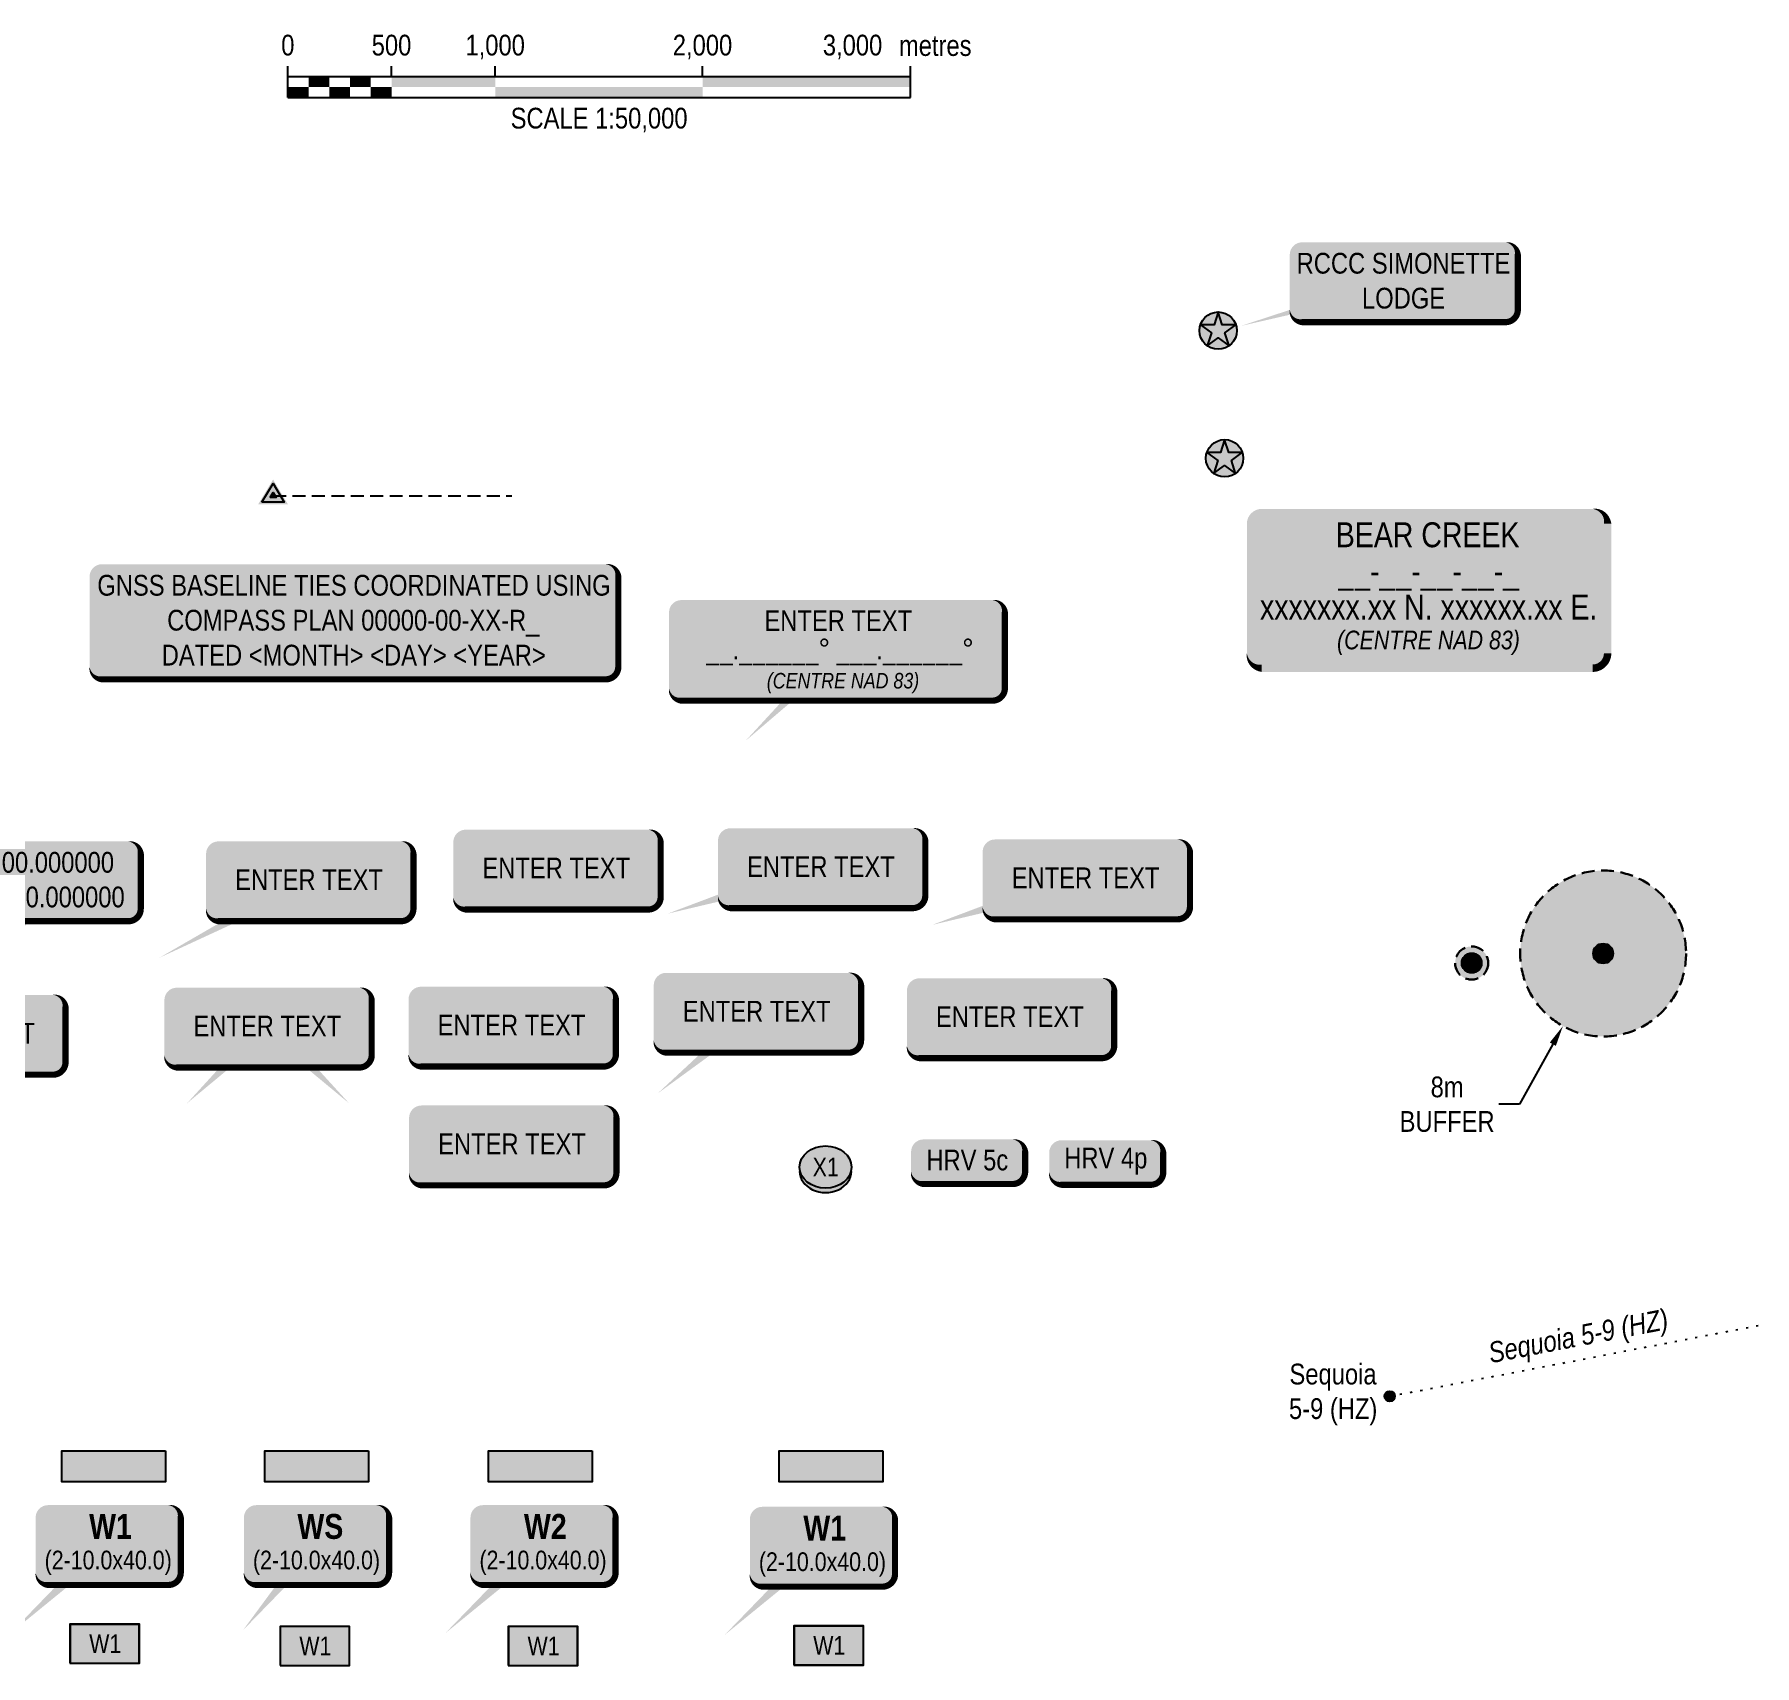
# Model space of a CAD drawing. Extents: x 403018 to 417191, y 6033193 to 6042673.
# Drawn here: x 407103 to 407933, y 6033193 to 6033979 of the extents above; entities that cross this region are included whole.
import ezdxf
from ezdxf.enums import TextEntityAlignment as Align

# ---------------------------------------------------------------- set-up
doc = ezdxf.new("R2010")
doc.units = 0
doc.header["$LTSCALE"] = 5
doc.header["$PDSIZE"] = 0.5
for name, pattern in [('0', [1, 1, 0]), ('DASHED4', [1.875, 1.25, -0.625]), ('foc-DOT', [1, 0.2, -0.8]), ('foc-TRAV', [1.875, 1.25, -0.625]), ('POWERLINE5', [7.8, 2.4, -0.6, 0.6, -0.6, 0.6, -0.6, 2.4])]:
    doc.linetypes.add(name, pattern=pattern)
doc.layers.get('Defpoints').update_dxf_attribs({"color": 9})
for name, color, linetype in [('AS-DRILL', 8, 'foc-DOT'), ('AS-DRILL-T', 8, 'Continuous'), ('AS-POWER-EXISTING', 72, 'POWERLINE5'), ('CG-NOTES', 7, 'Continuous'), ('D-TXT', 6, 'Continuous'), ('DETAIL-T', 7, 'Continuous'), ('DRILL-T', 8, 'Continuous'), ('P-BUFFER-H 100m', 191, 'Continuous'), ('P-CROSSINGS', 250, 'Continuous'), ('P-TEMP-BLOCKS', 250, 'Continuous'), ('P-TEMP-BLUE', 146, 'Continuous'), ('P-TEMP-H', 41, 'Continuous'), ('P-TEMP_WORKSPACE', 46, 'Continuous'), ('P-WORKAREA', 113, 'Continuous'), ('P-WORKAREA-COUNTY', 104, 'Continuous'), ('P-WORKAREA-COUNTY-H', 71, 'Continuous'), ('P-WORKAREA-H', 111, 'Continuous'), ('ROUTE-MAP-ROUTE', 90, 'Continuous'), ('T-WATER-T', 170, 'Continuous')]:
    doc.layers.add(name, color=color, linetype=linetype)
for name, color, linetype, true_color in [('L-HYBRID-PHANTOM', 7, 'Continuous', 0xbdbdbd), ('P-100m WELL BORE BUFFER', 7, 'Continuous', 0xf5ffd6), ('P-POWER BUFFER', 7, 'DASHED4', 0x007000), ('P-POWER BUFFER-T', 7, 'Continuous', 0x007000), ('P-TEMP-BLUE-H', 7, 'Continuous', 0x99e6ff), ('P-TRAV-PHANTOM', 7, 'foc-TRAV', 0xbdbdbd)]:
    doc.layers.add(name, color=color, linetype=linetype, true_color=true_color)
doc.layers.add('P-POWER BUFFER-H', color=7, linetype='0', true_color=0x8aff8a, transparency=0.7)
doc.styles.add('80', font='ARIALN.TTF', dxfattribs={"height": 10})
doc.styles.add('80CG', font='ARIALN.TTF', dxfattribs={"height": 10})
doc.styles.add('80L', font='ARIALN.TTF', dxfattribs={"height": 10})
doc.styles.add('BOLD', font='ARIALNB.TTF')
doc.styles.add('Crossing', font='ARIALN.TTF', dxfattribs={"height": 10})
doc.dimstyles.new('Compass 5 000', dxfattribs={"dimscale": 5, "dimtxt": 9, "dimasz": 2, "dimexe": 0.2, "dimexo": 0.0625, "dimgap": 0.5, "dimtad": 0, "dimtih": 1, "dimtoh": 1, "dimzin": 0, "dimdsep": 46, "dimtxsty": '80CG', "dimcen": 0.1, "dimse1": 1, "dimse2": 1, "dimclrd": 256, "dimclrt": 256, "dimaunit": 1, "dimadec": 4, "dimazin": 0, "dimtfac": 0.06, "dimtofl": 0, "dimtmove": 0, "dimatfit": 1, "dimfxl": 0.2, "dimtolj": 1, "dimtzin": 0, "dimlwd": -1, "dimarcsym": 0})

# ---------------------------------------------------------------- blocks, each defined once
blk = doc.blocks.new('water_coords')
h = blk.add_hatch(color=255)
edge = h.paths.add_edge_path()
edge.add_line((-76, -24), (74, -24))
edge.add_arc((74, -18), 6, 270, 360)
edge.add_line((80, -18), (80, 18.5))
edge.add_arc((74, 18.5), 6, 0, 90)
edge.add_line((74, 24.5), (-76, 24.5))
edge.add_arc((-76, 18.5), 6, 90, 180)
edge.add_line((-82, 18.5), (-82, -18))
edge.add_arc((-76, -18), 6, 180, 270)
at = {"color": 170, "flags": 128}
blk.add_lwpolyline([(-76, -24, 3, 3, 0), (74, -24, 3, 3, 0.414214), (80, -18, 3, 3, 0), (80, 18.5, 3, 0, 0.414214), (74, 24.5, 0, 0, 0), (-76, 24.5, 0, 0, 0.414214), (-82, 18.5, 0, 0, 0), (-82, -18, 0, 3, 0.414214)], format="xyseb", close=True, dxfattribs=at)
blk.add_lwpolyline([(-45.05, -43.34, 0, 7.5, 0), (0, 0, 0, 0, 0)], format="xyseb", dxfattribs=at)
at = {"color": 170, "insert": (-36.83, -10.64), "char_height": 7.5, "attachment_point": 1, "style": '80L'}
blk.add_mtext_dynamic_manual_height_columns('\\pi2.0058;{\\fArial Narrow|b0|i1|c0|p34;(CENTRE NAD 83)}', width=76.2848, gutter_width=45, heights=[0], dxfattribs=at)
at = {"color": 170, "style": '80'}
for p in [(-26.85, 9.67), (-64.06, -4.13)]:
    blk.add_attdef('ENTER_TEXT_001', p, '', height=10, dxfattribs=at)
blk = doc.blocks.new('TRIA')
blk.add_hatch(color=255).paths.add_polyline_path([(-0.04, 1.52), (-1.47, -0.87), (1.39, -0.87)])
blk = doc.blocks.new('*U234')
at = {"true_color": 0xbdbdbd}
h = blk.add_hatch(color=9, dxfattribs=at)
h.dxf.hatch_style = 1
h.paths.add_polyline_path([(-0.29, -0.15), (0, 0.33), (0.29, -0.15)])
at = {"color": 9, "true_color": 0xbdbdbd}
for points in [[(-1.08, -0.6), (0, 1.2), (1.08, -0.6)], [(-0.29, -0.15), (0, 0.33), (0.29, -0.15)]]:
    blk.add_lwpolyline(points, close=True, dxfattribs=at)
blk.add_blockref('TRIA', (0.04, 0.07))
blk = doc.blocks.new('hybrid-phantom')
at = {"layer": 'P-TRAV-PHANTOM'}
blk.add_line((-57.59, 0), (57.59, 0), dxfattribs=at)
at = {"layer": 'L-HYBRID-PHANTOM', "xscale": 5, "yscale": 5, "zscale": 5}
blk.add_blockref('*U234', (-57.59, 0), dxfattribs=at)
blk = doc.blocks.new('*U292')
h = blk.add_hatch(color=255)
edge = h.paths.add_edge_path()
edge.add_line((-121.5, -28.5), (121.5, -28.5))
edge.add_arc((121.5, -22.5), 6, 270, 360)
edge.add_line((127.5, -22.5), (127.5, 21))
edge.add_arc((121.5, 21), 6, 0, 90)
edge.add_line((121.5, 27), (-121.5, 27))
edge.add_arc((-121.5, 21), 6, 90, 180)
edge.add_line((-127.5, 21), (-127.5, -22.5))
edge.add_arc((-121.5, -22.5), 6, 180, 270)
at = {"color": 1, "flags": 128}
blk.add_lwpolyline([(-121.5, -28.5, 3, 3, 0), (121.5, -28.5, 3, 3, 0.414214), (127.5, -22.5, 3, 3, 0), (127.5, 21, 3, 0, 0.414214), (121.5, 27, 0, 0, 0), (-121.5, 27, 0, 0, 0.414214), (-127.5, 21, 0, 0, 0), (-127.5, -22.5, 0, 3, 0.414214)], format="xyseb", close=True, dxfattribs=at)
for points in [[(-114.3, -17.88, 0, 7.5, 0), (0, 0, 0, 0, 0)], [(114.37, -17.88, 0, 7.5, 0), (0, 0, 0, 0, 0)]]:
    blk.add_lwpolyline(points, format="xyseb", dxfattribs=at)
at = {"color": 1, "style": '80'}
blk.add_attdef('ENTER_TEXT_001', (-26.85, -4.92), '', height=10, dxfattribs=at)
blk = doc.blocks.new('*U432')
h = blk.add_hatch(color=254)
edge = h.paths.add_edge_path()
edge.add_line((-34, -20), (34, -20))
edge.add_arc((34, -14), 6, 270, 360)
edge.add_line((40, -14), (40, 12.5))
edge.add_arc((34, 12.5), 6, 0, 90)
edge.add_line((34, 18.5), (-34, 18.5))
edge.add_arc((-34, 12.5), 6, 90, 180)
edge.add_line((-40, 12.5), (-40, -14))
edge.add_arc((-34, -14), 6, 180, 270)
at = {"color": 1, "flags": 128}
blk.add_lwpolyline([(-34, -20, 3, 3, 0), (34, -20, 3, 3, 0.414214), (40, -14, 3, 3, 0), (40, 12.5, 3, 0, 0.414214), (34, 18.5, 0, 0, 0), (-34, 18.5, 0, 0, 0.414214), (-40, 12.5, 0, 0, 0), (-40, -14, 0, 3, 0.414214)], format="xyseb", close=True, dxfattribs=at)
at = {"color": 254, "flags": 128}
blk.add_lwpolyline([(-40.01, -45.41, 0, 10, 0), (0, 0, 5, 5, 0)], format="xyseb", dxfattribs=at)
at = {"color": 1, "style": '80'}
blk.add_attdef('ENTER_TEXT_001', (-35.99, -5), '', height=10, dxfattribs=at)
blk = doc.blocks.new('blk_beige_black')
h = blk.add_hatch(color=59)
edge = h.paths.add_edge_path()
edge.add_line((-44, -20), (44, -20))
edge.add_arc((44, -14), 6, 270, 360)
edge.add_line((50, -14), (50, 12.5))
edge.add_arc((44, 12.5), 6, 0, 90)
edge.add_line((44, 18.5), (-44, 18.5))
edge.add_arc((-44, 12.5), 6, 90, 180)
edge.add_line((-50, 12.5), (-50, -14))
edge.add_arc((-44, -14), 6, 180, 270)
at = {"color": 1, "flags": 128}
blk.add_lwpolyline([(-44, -20, 3, 3, 0), (44, -20, 3, 3, 0.414214), (50, -14, 3, 3, 0), (50, 12.5, 3, 0, 0.414214), (44, 18.5, 0, 0, 0), (-44, 18.5, 0, 0, 0.414214), (-50, 12.5, 0, 0, 0), (-50, -14, 0, 3, 0.414214)], format="xyseb", close=True, dxfattribs=at)
blk.add_lwpolyline([(-72.52, -37.61, 0, 7.5, 0), (0, 0, 0, 0, 0)], format="xyseb", dxfattribs=at)
at = {"color": 1, "style": '80'}
blk.add_attdef('ENTER_TEXT_001', (-35.99, -5), '', height=10, dxfattribs=at)
blk = doc.blocks.new('blk_yellowhatch_blkborder')
h = blk.add_hatch(color=50)
edge = h.paths.add_edge_path()
edge.add_line((-44, -20), (44, -20))
edge.add_arc((44, -14), 6, 270, 360)
edge.add_line((50, -14), (50, 12.5))
edge.add_arc((44, 12.5), 6, 0, 90)
edge.add_line((44, 18.5), (-44, 18.5))
edge.add_arc((-44, 12.5), 6, 90, 180)
edge.add_line((-50, 12.5), (-50, -14))
edge.add_arc((-44, -14), 6, 180, 270)
at = {"flags": 128}
blk.add_lwpolyline([(-44, -20, 3, 3, 0), (44, -20, 3, 3, 0.414214), (50, -14, 3, 3, 0), (50, 12.5, 3, 0, 0.414214), (44, 18.5, 0, 0, 0), (-44, 18.5, 0, 0, 0.414214), (-50, 12.5, 0, 0, 0), (-50, -14, 0, 3, 0.414214)], format="xyseb", close=True, dxfattribs=at)
at = {"color": 1, "style": '80'}
blk.add_attdef('ENTER_TEXT_001', (-26.85, -4.92), '', height=10, dxfattribs=at)
blk = doc.blocks.new('blk_grey_black')
h = blk.add_hatch(color=254)
edge = h.paths.add_edge_path()
edge.add_line((-44, -20), (44, -20))
edge.add_arc((44, -14), 6, 270, 360)
edge.add_line((50, -14), (50, 12.5))
edge.add_arc((44, 12.5), 6, 0, 90)
edge.add_line((44, 18.5), (-44, 18.5))
edge.add_arc((-44, 12.5), 6, 90, 180)
edge.add_line((-50, 12.5), (-50, -14))
edge.add_arc((-44, -14), 6, 180, 270)
at = {"color": 1, "flags": 128}
blk.add_lwpolyline([(-44, -20, 3, 3, 0), (44, -20, 3, 3, 0.414214), (50, -14, 3, 3, 0), (50, 12.5, 3, 0, 0.414214), (44, 18.5, 0, 0, 0), (-44, 18.5, 0, 0, 0.414214), (-50, 12.5, 0, 0, 0), (-50, -14, 0, 3, 0.414214)], format="xyseb", close=True, dxfattribs=at)
blk.add_lwpolyline([(-74.24, -22.67, 0, 10, 0), (0, 0, 5, 5, 0)], format="xyseb", dxfattribs=at)
at = {"color": 1, "style": '80'}
blk.add_attdef('ENTER_TEXT_001', (-35.99, -5), '', height=10, dxfattribs=at)
blk = doc.blocks.new('*U295')
h = blk.add_hatch(color=191)
edge = h.paths.add_edge_path()
edge.add_line((-44, -20), (44, -20))
edge.add_arc((44, -14), 6, 270, 360)
edge.add_line((50, -14), (50, 12.5))
edge.add_arc((44, 12.5), 6, 0, 90)
edge.add_line((44, 18.5), (-44, 18.5))
edge.add_arc((-44, 12.5), 6, 90, 180)
edge.add_line((-50, 12.5), (-50, -14))
edge.add_arc((-44, -14), 6, 180, 270)
at = {"color": 250, "flags": 128}
blk.add_lwpolyline([(-44, -20, 3, 3, 0), (44, -20, 3, 3, 0.414214), (50, -14, 3, 3, 0), (50, 12.5, 3, 0, 0.414214), (44, 18.5, 0, 0, 0), (-44, 18.5, 0, 0, 0.414214), (-50, 12.5, 0, 0, 0), (-50, -14, 0, 3, 0.414214)], format="xyseb", close=True, dxfattribs=at)
blk.add_lwpolyline([(-40.72, -33.93, 0, 7.5, 0), (0, 0, 0, 0, 0)], format="xyseb", dxfattribs=at)
at = {"color": 250, "style": '80'}
blk.add_attdef('ENTER_TEXT_001', (-35.99, -5), '', height=10, dxfattribs=at)
blk = doc.blocks.new('blk_ShadowBox_pink')
h = blk.add_hatch(color=255)
edge = h.paths.add_edge_path()
edge.add_line((-44, -20), (44, -20))
edge.add_arc((44, -14), 6, 270, 360)
edge.add_line((50, -14), (50, 12.5))
edge.add_arc((44, 12.5), 6, 0, 90)
edge.add_line((44, 18.5), (-44, 18.5))
edge.add_arc((-44, 12.5), 6, 90, 180)
edge.add_line((-50, 12.5), (-50, -14))
edge.add_arc((-44, -14), 6, 180, 270)
at = {"color": 210, "flags": 128}
blk.add_lwpolyline([(-44, -20, 3, 3, 0), (44, -20, 3, 3, 0.414214), (50, -14, 3, 3, 0), (50, 12.5, 3, 0, 0.414214), (44, 18.5, 0, 0, 0), (-44, 18.5, 0, 0, 0.414214), (-50, 12.5, 0, 0, 0), (-50, -14, 0, 3, 0.414214)], format="xyseb", close=True, dxfattribs=at)
for points in [[(-39.03, -37.2, 0, 7.5, 0), (0, 0, 0, 0, 0)], [(39.03, -37.2, 0, 7.5, 0), (0, 0, 0, 0, 0)]]:
    blk.add_lwpolyline(points, format="xyseb", dxfattribs=at)
at = {"color": 210, "style": '80'}
blk.add_attdef('ENTER_TEXT_001', (-35.99, -5), '', height=10, dxfattribs=at)
blk = doc.blocks.new('*U298')
h = blk.add_hatch(color=255)
edge = h.paths.add_edge_path()
edge.add_line((-44, -20), (44, -20))
edge.add_arc((44, -14), 6, 270, 360)
edge.add_line((50, -14), (50, 12.5))
edge.add_arc((44, 12.5), 6, 0, 90)
edge.add_line((44, 18.5), (-44, 18.5))
edge.add_arc((-44, 12.5), 6, 90, 180)
edge.add_line((-50, 12.5), (-50, -14))
edge.add_arc((-44, -14), 6, 180, 270)
at = {"color": 14, "flags": 128}
blk.add_lwpolyline([(-44, -20, 3, 3, 0), (44, -20, 3, 3, 0.414214), (50, -14, 3, 3, 0), (50, 12.5, 3, 0, 0.414214), (44, 18.5, 0, 0, 0), (-44, 18.5, 0, 0, 0.414214), (-50, 12.5, 0, 0, 0), (-50, -14, 0, 3, 0.414214)], format="xyseb", close=True, dxfattribs=at)
blk.add_lwpolyline([(-48, -39.56, 0, 7.5, 0), (0, 0, 0, 0, 0)], format="xyseb", dxfattribs=at)
at = {"color": 14, "style": '80'}
blk.add_attdef('ENTER_TEXT_001', (-35.99, -5), '', height=10, dxfattribs=at)
blk = doc.blocks.new('blk_Blue_GreyHatch')
h = blk.add_hatch(color=254)
edge = h.paths.add_edge_path()
edge.add_line((-44, -20), (44, -20))
edge.add_arc((44, -14), 6, 270, 360)
edge.add_line((50, -14), (50, 12.5))
edge.add_arc((44, 12.5), 6, 0, 90)
edge.add_line((44, 18.5), (-44, 18.5))
edge.add_arc((-44, 12.5), 6, 90, 180)
edge.add_line((-50, 12.5), (-50, -14))
edge.add_arc((-44, -14), 6, 180, 270)
at = {"color": 160, "flags": 128}
blk.add_lwpolyline([(-44, -20, 3, 3, 0), (44, -20, 3, 3, 0.414214), (50, -14, 3, 3, 0), (50, 12.5, 3, 0, 0.414214), (44, 18.5, 0, 0, 0), (-44, 18.5, 0, 0, 0.414214), (-50, 12.5, 0, 0, 0), (-50, -14, 0, 3, 0.414214)], format="xyseb", close=True, dxfattribs=at)
at = {"color": 160, "style": '80'}
blk.add_attdef('ENTER_TEXT_001', (-26.85, -4.92), '', height=10, dxfattribs=at)
blk = doc.blocks.new('*U280')
at = {"color": 0}
for p, q in [((-150, 0), (-150, 15)), ((-150, 10), (150.24, 10)), ((-100, 10), (-100, 15)), ((-50, 10), (-50, 15)), ((50, 10), (50, 15)), ((150.24, 0), (150.24, 15)), ((-150, 0), (150.24, 0))]:
    blk.add_line(p, q, dxfattribs=at)
for points in [[(-140, 10), (-130, 10), (-140, 5), (-130, 5)], [(-120, 10), (-110, 10), (-120, 5), (-110, 5)], [(-100, 10), (-50, 10), (-100, 5), (-50, 5)], [(50, 10), (150.24, 10), (50, 5), (150.24, 5)], [(-150, 5), (-140, 5), (-150, 0), (-140, 0)], [(-130, 5), (-120, 5), (-130, 0), (-120, 0)], [(-110, 5), (-100, 5), (-110, 0), (-100, 0)], [(-50, 5), (50, 5), (-50, 0), (50, 0)]]:
    blk.add_solid(points, dxfattribs=at)
at = {"color": 0, "style": '80'}
blk.add_text('metres', height=10, dxfattribs=at).set_placement((162.24, 20), align=Align.CENTER)
at = {"color": 0, "char_height": 10, "style": '80'}
for s, insert, attachment_point in [('0', (-150, 30.21), 2), ('500', (-100, 30.21), 2), ('1,000', (-50, 30.21), 2), ('2,000', (50, 30.21), 2), ('3,000', (136.7, 30.22), 3), ('SCALE 1:50,000', (0.12, -5), 2)]:
    blk.add_mtext(s, dxfattribs=dict(at, insert=insert, attachment_point=attachment_point))
blk = doc.blocks.new('BH-Existing')
at = {"layer": 'AS-DRILL-T'}
h = blk.add_hatch(color=256, dxfattribs=at)
h.dxf.hatch_style = 1
edge = h.paths.add_edge_path()
edge.add_arc((0, 0), 0.5, 0, 360)
blk.add_circle((0, 0), 0.5, dxfattribs=at)
blk = doc.blocks.new('Blk_Wildlife')
h = blk.add_hatch(color=255)
edge = h.paths.add_edge_path()
edge.add_line((-44, -20), (44, -20))
edge.add_arc((44, -14), 6, 270, 360)
edge.add_line((50, -14), (50, 12.5))
edge.add_arc((44, 12.5), 6, 0, 90)
edge.add_line((44, 18.5), (-44, 18.5))
edge.add_arc((-44, 12.5), 6, 90, 180)
edge.add_line((-50, 12.5), (-50, -14))
edge.add_arc((-44, -14), 6, 180, 270)
at = {"color": 131, "flags": 128}
blk.add_lwpolyline([(-44, -20, 3, 3, 0), (44, -20, 3, 3, 0.414214), (50, -14, 3, 3, 0), (50, 12.5, 3, 0, 0.414214), (44, 18.5, 0, 0, 0), (-44, 18.5, 0, 0, 0.414214), (-50, 12.5, 0, 0, 0), (-50, -14, 0, 3, 0.414214)], format="xyseb", close=True, dxfattribs=at)
at = {"color": 131, "style": '80'}
blk.add_attdef('ENTER_TEXT_001', (-35.99, -5), '', height=10, dxfattribs=at)
blk = doc.blocks.new('Blk_Surface Impact')
h = blk.add_hatch(color=255)
edge = h.paths.add_edge_path()
edge.add_line((-44, -20), (44, -20))
edge.add_arc((44, -14), 6, 270, 360)
edge.add_line((50, -14), (50, 12.5))
edge.add_arc((44, 12.5), 6, 0, 90)
edge.add_line((44, 18.5), (-44, 18.5))
edge.add_arc((-44, 12.5), 6, 90, 180)
edge.add_line((-50, 12.5), (-50, -14))
edge.add_arc((-44, -14), 6, 180, 270)
at = {"color": 44, "flags": 128}
blk.add_lwpolyline([(-44, -20, 3, 3, 0), (44, -20, 3, 3, 0.414214), (50, -14, 3, 3, 0), (50, 12.5, 3, 0, 0.414214), (44, 18.5, 0, 0, 0), (-44, 18.5, 0, 0, 0.414214), (-50, 12.5, 0, 0, 0), (-50, -14, 0, 3, 0.414214)], format="xyseb", close=True, dxfattribs=at)
at = {"color": 44, "style": '80'}
blk.add_attdef('ENTER_TEXT_001', (-35.99, -5), '', height=10, dxfattribs=at)
blk = doc.blocks.new('*U332')
h = blk.add_hatch(color=111)
edge = h.paths.add_edge_path()
edge.add_line((-29, -20), (29, -20))
edge.add_arc((29, -14), 6, 270, 360)
edge.add_line((35, -14), (35, 12.5))
edge.add_arc((29, 12.5), 6, 0, 90)
edge.add_line((29, 18.5), (-29, 18.5))
edge.add_arc((-29, 12.5), 6, 90, 180)
edge.add_line((-35, 12.5), (-35, -14))
edge.add_arc((-29, -14), 6, 180, 270)
at = {"color": 250, "flags": 128}
blk.add_lwpolyline([(-29, -20, 3, 3, 0), (29, -20, 3, 3, 0.414214), (35, -14, 3, 3, 0), (35, 12.5, 3, 0, 0.414214), (29, 18.5, 0, 0, 0), (-29, 18.5, 0, 0, 0.414214), (-35, 12.5, 0, 0, 0), (-35, -14, 0, 3, 0.414214)], format="xyseb", close=True, dxfattribs=at)
at = {"flags": 128}
blk.add_lwpolyline([(-47.2, -43.31, 0, 7.5, 0), (0, 0, 0, 0, 0)], format="xyseb", dxfattribs=at)
at = {"color": 250}
for tag, p, height, style in [('TEMP_AREA_W1_001', (-9.21, 2.24), 12, 'BOLD'), ('ENTER_TEXT_001', (-30.66, -12.47), 9, '80')]:
    blk.add_attdef(tag, p, '', height=height, dxfattribs=dict(at, style=style))
blk = doc.blocks.new('*U342')
h = blk.add_hatch(color=71)
edge = h.paths.add_edge_path()
edge.add_line((-29, -20), (29, -20))
edge.add_arc((29, -14), 6, 270, 360)
edge.add_line((35, -14), (35, 12.5))
edge.add_arc((29, 12.5), 6, 0, 90)
edge.add_line((29, 18.5), (-29, 18.5))
edge.add_arc((-29, 12.5), 6, 90, 180)
edge.add_line((-35, 12.5), (-35, -14))
edge.add_arc((-29, -14), 6, 180, 270)
at = {"color": 250, "flags": 128}
blk.add_lwpolyline([(-29, -20, 3, 3, 0), (29, -20, 3, 3, 0.414214), (35, -14, 3, 3, 0), (35, 12.5, 3, 0, 0.414214), (29, 18.5, 0, 0, 0), (-29, 18.5, 0, 0, 0.414214), (-35, 12.5, 0, 0, 0), (-35, -14, 0, 3, 0.414214)], format="xyseb", close=True, dxfattribs=at)
at = {"flags": 128}
blk.add_lwpolyline([(-35.44, -41.8, 0, 7.5, 0), (0, 0, 0, 0, 0)], format="xyseb", dxfattribs=at)
at = {"color": 250}
for tag, p, height, style in [('TEMP_AREA_W1_001', (-9.21, 2.24), 12, 'BOLD'), ('ENTER_TEXT_001', (-30.66, -12.47), 9, '80')]:
    blk.add_attdef(tag, p, '', height=height, dxfattribs=dict(at, style=style))
blk = doc.blocks.new('*U363')
at = {"true_color": 0x99e6ff}
h = blk.add_hatch(color=141, dxfattribs=at)
edge = h.paths.add_edge_path()
edge.add_line((-29, -20), (29, -20))
edge.add_arc((29, -14), 6, 270, 360)
edge.add_line((35, -14), (35, 12.5))
edge.add_arc((29, 12.5), 6, 0, 90)
edge.add_line((29, 18.5), (-29, 18.5))
edge.add_arc((-29, 12.5), 6, 90, 180)
edge.add_line((-35, 12.5), (-35, -14))
edge.add_arc((-29, -14), 6, 180, 270)
at = {"color": 250, "flags": 128}
blk.add_lwpolyline([(-29, -20, 3, 3, 0), (29, -20, 3, 3, 0.414214), (35, -14, 3, 3, 0), (35, 12.5, 3, 0, 0.414214), (29, 18.5, 0, 0, 0), (-29, 18.5, 0, 0, 0.414214), (-35, 12.5, 0, 0, 0), (-35, -14, 0, 3, 0.414214)], format="xyseb", close=True, dxfattribs=at)
at = {"flags": 128}
blk.add_lwpolyline([(-47.2, -43.31, 0, 7.5, 0), (0, 0, 0, 0, 0)], format="xyseb", dxfattribs=at)
at = {"color": 250}
for tag, p, height, style in [('TEMP_AREA_W1_001', (-9.21, 2.24), 12, 'BOLD'), ('ENTER_TEXT_001', (-30.66, -12.47), 9, '80')]:
    blk.add_attdef(tag, p, '', height=height, dxfattribs=dict(at, style=style))
blk = doc.blocks.new('Temp_Area3')
h = blk.add_hatch(color=111)
h.dxf.hatch_style = 1
h.paths.add_polyline_path([(-16.83, -9.44), (16.33, -9.44), (16.33, 9.05), (-16.83, 9.05)])
at = {"color": 250}
for points in [[(-17.03, -9.64), (16.53, -9.64), (16.53, 9.25), (-17.03, 9.25)], [(-16.93, -9.54), (16.43, -9.54), (16.43, 9.15), (-16.93, 9.15)]]:
    blk.add_lwpolyline(points, close=True, dxfattribs=at)
at = {"color": 250, "style": '80L'}
blk.add_attdef('TEMPORARY', text='', height=9, dxfattribs=at).set_placement((0, -0.15), align=Align.MIDDLE_CENTER)
blk = doc.blocks.new('Temp_Area4')
h = blk.add_hatch(color=71)
h.dxf.hatch_style = 1
h.paths.add_polyline_path([(-16.83, -9.44), (16.33, -9.44), (16.33, 9.05), (-16.83, 9.05)])
at = {"color": 250}
for points in [[(-17.03, -9.64), (16.53, -9.64), (16.53, 9.25), (-17.03, 9.25)], [(-16.93, -9.54), (16.43, -9.54), (16.43, 9.15), (-16.93, 9.15)]]:
    blk.add_lwpolyline(points, close=True, dxfattribs=at)
at = {"color": 250, "style": '80L'}
blk.add_attdef('TEMPORARY', text='', height=9, dxfattribs=at).set_placement((0, -0.15), align=Align.MIDDLE_CENTER)
blk = doc.blocks.new('Temp_Area5')
at = {"true_color": 0x99e6ff}
h = blk.add_hatch(color=141, dxfattribs=at)
h.dxf.hatch_style = 1
h.paths.add_polyline_path([(-16.83, -9.44), (16.33, -9.44), (16.33, 9.05), (-16.83, 9.05)])
at = {"color": 250}
for points in [[(-17.03, -9.64), (16.53, -9.64), (16.53, 9.25), (-17.03, 9.25)], [(-16.93, -9.54), (16.43, -9.54), (16.43, 9.15), (-16.93, 9.15)]]:
    blk.add_lwpolyline(points, close=True, dxfattribs=at)
at = {"color": 250, "style": '80L'}
blk.add_attdef('TEMPORARY', text='', height=9, dxfattribs=at).set_placement((0, -0.15), align=Align.MIDDLE_CENTER)
blk = doc.blocks.new('POWERPOLE')
h = blk.add_hatch(color=255)
edge = h.paths.add_edge_path()
edge.add_arc((0, 0), 0.96, 0, 360)
at = {"linetype": 'Continuous'}
for p, q in [((0.68, -0.68), (-0.68, 0.68)), ((-0.68, -0.68), (0.68, 0.68))]:
    blk.add_line(p, q, dxfattribs=at)
blk.add_circle((0, 0), 0.96, dxfattribs=at)
blk = doc.blocks.new('*D359')
at = {"layer": 'Defpoints', "color": 0, "transparency": 16777216}
for p in [(407859.5, 6033536.33), (407840.1, 6033501.35)]:
    blk.add_point(p, dxfattribs=at)
at = {"layer": 'P-POWER BUFFER-T', "color": 0, "lineweight": -2, "transparency": 16777216}
for p, q in [((407859.5, 6033535.83), (407859.5, 6033536.83)), ((407859, 6033536.33), (407860, 6033536.33))]:
    blk.add_line(p, q, dxfattribs=at)
at = {"layer": 'P-POWER BUFFER-T', "transparency": 16777216}
for p, q in [((407835.24, 6033492.61), (407819.15, 6033463.61)), ((407819.15, 6033463.61), (407809.15, 6033463.61))]:
    blk.add_line(p, q, dxfattribs=at)
blk.add_solid([(407833.79, 6033493.42), (407836.7, 6033491.8), (407840.1, 6033501.35)], dxfattribs=at)
at = {"layer": 'P-POWER BUFFER-T', "transparency": 16777216, "insert": (407784.25, 6033463.61), "char_height": 10, "attachment_point": 5, "style": '80CG'}
blk.add_mtext('\\A1;8m\\PBUFFER', dxfattribs=at)
blk = doc.blocks.new('*U414')
h = blk.add_hatch(color=255)
edge = h.paths.add_edge_path()
edge.add_line((-66.5, -20), (66.5, -20))
edge.add_arc((66.5, -14), 6, 270, 360)
edge.add_line((72.5, -14), (72.5, 38))
edge.add_arc((66.5, 38), 6, 0, 90)
edge.add_line((66.5, 44), (-66.5, 44))
edge.add_arc((-66.5, 38), 6, 90, 180)
edge.add_line((-72.5, 38), (-72.5, -14))
edge.add_arc((-66.5, -14), 6, 180, 270)
at = {"color": 170, "flags": 128}
blk.add_lwpolyline([(-66.5, -20, 3, 3, 0), (66.5, -20, 3, 3, 0.414214), (72.5, -14, 3, 3, 0), (72.5, 38, 3, 0, 0.414214), (66.5, 44, 0, 0, 0), (-66.5, 44, 0, 0, 0.414214), (-72.5, 38, 0, 0, 0), (-72.5, -14, 0, 3, 0.414214)], format="xyseb", close=True, dxfattribs=at)
at = {"color": 170, "insert": (-36.26, -4.92), "char_height": 7.5, "attachment_point": 1, "style": '80L'}
blk.add_mtext_dynamic_manual_height_columns('{\\fArial Narrow|b0|i1|c0|p34;(CENTRE NAD 83)}', width=76.2848, gutter_width=45, heights=[0], dxfattribs=at)
at = {"layer": 'T-WATER-T', "style": '80', "flags": 8}
blk.add_attdef('Name?_001', (-36.67, 30.17), '', height=10, dxfattribs=at)
at = {"layer": 'T-WATER-T', "style": '80L'}
for tag, p in [('Location?', (0.57, 18.98)), ('Coords?', (0.57, 4.54))]:
    blk.add_attdef(tag, text='', height=10, dxfattribs=at).set_placement(p, align=Align.MIDDLE_CENTER)
blk = doc.blocks.new('water_source_star')
h = blk.add_hatch(color=255)
h.dxf.hatch_style = 1
edge = h.paths.add_edge_path()
edge.add_arc((0, 0), 9, 0, 360)
h = blk.add_hatch(color=170)
h.dxf.hatch_style = 1
h.paths.add_polyline_path([(8.53, 2.77), (2, 2.77), (-0.01, 8.91), (-2.01, 2.77), (-8.52, 2.77), (-3.25, -1.06), (-5.26, -7.25), (0, -3.43), (5.3, -7.27), (3.26, -1.06)])
at = {"color": 170, "flags": 128}
blk.add_lwpolyline([(8.53, 2.77), (2, 2.77), (-0.01, 8.91), (-2.01, 2.77), (-8.52, 2.77), (-3.25, -1.06), (-5.26, -7.25), (0, -3.43), (5.3, -7.27), (3.26, -1.06)], close=True, dxfattribs=at)
at = {"color": 170}
blk.add_circle((0, 0), 9, dxfattribs=at)
blk = doc.blocks.new('A$C1DC139DF')
h = blk.add_hatch(color=255)
h.dxf.hatch_style = 1
edge = h.paths.add_edge_path()
edge.add_arc((18, 18), 18, 0, 360)
at = {"layer": 'D-TXT', "true_color": 0xff0fff}
h = blk.add_hatch(color=6, dxfattribs=at)
h.dxf.hatch_style = 1
h.paths.add_polyline_path([(35, 23.5), (22, 23.5), (18, 35.8), (14, 23.5), (1, 23.5), (11.5, 15.9), (7.5, 3.5), (18, 11.1), (28.6, 3.4), (24.5, 15.9)])
at = {"layer": 'D-TXT', "color": 6, "true_color": 0xff0fff, "flags": 128}
blk.add_lwpolyline([(35, 23.5), (22, 23.5), (18, 35.8), (14, 23.5), (1, 23.5), (11.5, 15.9), (7.5, 3.5), (18, 11.1), (28.6, 3.4), (24.5, 15.9)], close=True, dxfattribs=at)
at = {"layer": 'D-TXT', "color": 6, "true_color": 0xff0fff}
blk.add_circle((18, 18), 18, dxfattribs=at)
blk = doc.blocks.new('*U322')
h = blk.add_hatch(color=255)
edge = h.paths.add_edge_path()
edge.add_line((-49, -20), (49, -20))
edge.add_arc((49, -14), 6, 270, 360)
edge.add_line((55, -14), (55, 12.5))
edge.add_arc((49, 12.5), 6, 0, 90)
edge.add_line((49, 18.5), (-49, 18.5))
edge.add_arc((-49, 12.5), 6, 90, 180)
edge.add_line((-55, 12.5), (-55, -14))
edge.add_arc((-49, -14), 6, 180, 270)
at = {"color": 210, "flags": 128}
blk.add_lwpolyline([(-49, -20, 3, 3, 0), (49, -20, 3, 3, 0.414214), (55, -14, 3, 3, 0), (55, 12.5, 3, 0, 0.414214), (49, 18.5, 0, 0, 0), (-49, 18.5, 0, 0, 0.414214), (-55, 12.5, 0, 0, 0), (-55, -14, 0, 3, 0.414214)], format="xyseb", close=True, dxfattribs=at)
for points in [[(-78.6, -21.83, 0, 7.5, 0), (0, 0, 0, 0, 0)], [(-29.78, -7.08, 0, 7.5, 0), (0, 0, 0, 0, 0)]]:
    blk.add_lwpolyline(points, format="xyseb", dxfattribs=at)
at = {"color": 210, "style": '80'}
blk.add_attdef('ENTER_TEXT_001', (-35.99, -5), '', height=10, dxfattribs=at)
blk = doc.blocks.new('*U408')
at = {"true_color": 0xff8aff}
h = blk.add_hatch(color=211, dxfattribs=at)
edge = h.paths.add_edge_path()
edge.add_line((-29, -20), (29, -20))
edge.add_arc((29, -14), 6, 270, 360)
edge.add_line((35, -14), (35, 12.5))
edge.add_arc((29, 12.5), 6, 0, 90)
edge.add_line((29, 18.5), (-29, 18.5))
edge.add_arc((-29, 12.5), 6, 90, 180)
edge.add_line((-35, 12.5), (-35, -14))
edge.add_arc((-29, -14), 6, 180, 270)
at = {"color": 250, "flags": 128}
blk.add_lwpolyline([(-29, -20, 3, 3, 0), (29, -20, 3, 3, 0.414214), (35, -14, 3, 3, 0), (35, 12.5, 3, 0, 0.414214), (29, 18.5, 0, 0, 0), (-29, 18.5, 0, 0, 0.414214), (-35, 12.5, 0, 0, 0), (-35, -14, 0, 3, 0.414214)], format="xyseb", close=True, dxfattribs=at)
at = {"flags": 128}
blk.add_lwpolyline([(-47.2, -43.31, 0, 7.5, 0), (0, 0, 0, 0, 0)], format="xyseb", dxfattribs=at)
at = {"color": 250}
for tag, p, height, style in [('TEMP_AREA_W1_001', (-9.21, 2.24), 12, 'BOLD'), ('ENTER_TEXT_001', (-30.66, -12.47), 9, '80')]:
    blk.add_attdef(tag, p, '', height=height, dxfattribs=dict(at, style=style))
blk = doc.blocks.new('Temp_Area_Small_Pink')
at = {"true_color": 0xff8aff}
h = blk.add_hatch(color=211, dxfattribs=at)
h.dxf.hatch_style = 1
h.paths.add_polyline_path([(-16.83, -9.44), (16.33, -9.44), (16.33, 9.05), (-16.83, 9.05)])
at = {"color": 250}
for points in [[(-17.03, -9.64), (16.53, -9.64), (16.53, 9.25), (-17.03, 9.25)], [(-16.93, -9.54), (16.43, -9.54), (16.43, 9.15), (-16.93, 9.15)]]:
    blk.add_lwpolyline(points, close=True, dxfattribs=at)
at = {"color": 250, "style": '80L'}
blk.add_attdef('TEMPORARY', text='', height=9, dxfattribs=at).set_placement((0, -0.15), align=Align.MIDDLE_CENTER)
blk = doc.blocks.new('*U392')
h = blk.add_hatch(color=254)
edge = h.paths.add_edge_path()
edge.add_line((-21.5, -11.5), (21.5, -11.5))
edge.add_arc((21.5, -5.5), 6, 270, 360)
edge.add_line((27.5, -5.5), (27.5, 4))
edge.add_arc((21.5, 4), 6, 0, 90)
edge.add_line((21.5, 10), (-21.5, 10))
edge.add_arc((-21.5, 4), 6, 90, 180)
edge.add_line((-27.5, 4), (-27.5, -5.5))
edge.add_arc((-21.5, -5.5), 6, 180, 270)
at = {"color": 1, "flags": 128}
blk.add_lwpolyline([(-21.5, -11.5, 3, 3, 0), (21.5, -11.5, 3, 3, 0.414214), (27.5, -5.5, 3, 3, 0), (27.5, 4, 3, 0, 0.414214), (21.5, 10, 0, 0, 0), (-21.5, 10, 0, 0, 0.414214), (-27.5, 4, 0, 0, 0), (-27.5, -5.5, 0, 3, 0.414214)], format="xyseb", close=True, dxfattribs=at)
blk.add_lwpolyline([(-21.02, -4.99, 0, 10, 0), (0, 0, 5, 5, 0)], format="xyseb", dxfattribs=at)
at = {"color": 1, "style": '80'}
blk.add_attdef('ENTER_TEXT_001', (-35.99, -5), '', height=10, dxfattribs=at)
blk = doc.blocks.new('*U393')
h = blk.add_hatch(color=254)
edge = h.paths.add_edge_path()
edge.add_line((-21.5, -11.5), (21.5, -11.5))
edge.add_arc((21.5, -5.5), 6, 270, 360)
edge.add_line((27.5, -5.5), (27.5, 4))
edge.add_arc((21.5, 4), 6, 0, 90)
edge.add_line((21.5, 10), (-21.5, 10))
edge.add_arc((-21.5, 4), 6, 90, 180)
edge.add_line((-27.5, 4), (-27.5, -5.5))
edge.add_arc((-21.5, -5.5), 6, 180, 270)
at = {"color": 1, "flags": 128}
blk.add_lwpolyline([(-21.5, -11.5, 3, 3, 0), (21.5, -11.5, 3, 3, 0.414214), (27.5, -5.5, 3, 3, 0), (27.5, 4, 3, 0, 0.414214), (21.5, 10, 0, 0, 0), (-21.5, 10, 0, 0, 0.414214), (-27.5, 4, 0, 0, 0), (-27.5, -5.5, 0, 3, 0.414214)], format="xyseb", close=True, dxfattribs=at)
blk.add_lwpolyline([(-19.81, -5.41, 0, 10, 0), (0, 0, 5, 5, 0)], format="xyseb", dxfattribs=at)
at = {"color": 1, "style": '80'}
blk.add_attdef('ENTER_TEXT_001', (-35.99, -5), '', height=10, dxfattribs=at)
blk = doc.blocks.new('XING3')
h = blk.add_hatch(color=250)
h.dxf.hatch_style = 1
edge = h.paths.add_edge_path()
edge.add_ellipse((0, -2.05), major_axis=(-12.5, 0), ratio=0.816297, start_angle=0, end_angle=180)
edge.add_line((12.5, -2.05), (12.5, 0))
edge.add_ellipse((0, 0), major_axis=(-12.5, 0), ratio=0.816297, start_angle=0, end_angle=180, ccw=False)
edge.add_line((-12.5, 0), (-12.5, -2.05))
at = {"layer": 'P-BUFFER-H 100m'}
h = blk.add_hatch(color=256, dxfattribs=at)
h.dxf.hatch_style = 1
edge = h.paths.add_edge_path()
edge.add_ellipse((0, 0), major_axis=(-12.5, 0), ratio=0.816297, start_angle=0, end_angle=360)
at = {"color": 250}
blk.add_ellipse((0, 0), major_axis=(-12.5, 0), ratio=0.816297, dxfattribs=at)
blk.add_ellipse((0, -2.05), major_axis=(-12.5, 0), ratio=0.816297, start_param=0, end_param=3.141593, dxfattribs=at)
at = {"color": 250, "style": 'Crossing'}
blk.add_attdef('CROSSING', text='', height=9, dxfattribs=at).set_placement((0.09, 0.02), align=Align.MIDDLE_CENTER)
at = {"color": 250, "style": 'Crossing', "flags": 1}
for tag, p in [('OWNER', (0.09, -12.49)), ('DESCRIPTION', (0.09, -25.77)), ('LOCATION', (0.09, -39.3)), ('DWG_REF', (0.09, -52.84))]:
    blk.add_attdef(tag, text='', height=9, dxfattribs=at).set_placement(p, align=Align.MIDDLE_CENTER)

msp = doc.modelspace()

# ---------------------------------------------------------------- hatches: boundary and pattern name
at = {"layer": 'P-POWER BUFFER-H'}
h = msp.add_hatch(color=256, dxfattribs=at)
h.dxf.hatch_style = 1
edge = h.paths.add_edge_path()
edge.add_arc((407859.503, 6033536.328), 40, 0, 360)
h = msp.add_hatch(color=256, dxfattribs=at)
h.dxf.hatch_style = 1
edge = h.paths.add_edge_path()
edge.add_arc((407796.106, 6033531.738), 8, 0, 360)
at = {"layer": 'P-TEMP-BLUE-H'}
h = msp.add_hatch(color=256, dxfattribs=at)
h.dxf.hatch_style = 1
h.paths.add_polyline_path([(407166.085, 6033296.576), (407166.085, 6033281.576), (407116.085, 6033281.576), (407116.085, 6033296.576)])
at = {"layer": 'P-TEMP-H'}
h = msp.add_hatch(color=256, dxfattribs=at)
h.dxf.hatch_style = 1
h.paths.add_polyline_path([(407512.015, 6033296.576), (407512.015, 6033281.576), (407462.015, 6033281.576), (407462.015, 6033296.576)])
at = {"layer": 'P-WORKAREA-COUNTY-H'}
h = msp.add_hatch(color=256, dxfattribs=at)
h.dxf.hatch_style = 1
h.paths.add_polyline_path([(407264, 6033296.576), (407264, 6033281.576), (407214, 6033281.576), (407214, 6033296.576)])
at = {"layer": 'P-WORKAREA-H'}
h = msp.add_hatch(color=256, dxfattribs=at)
h.dxf.hatch_style = 1
h.paths.add_polyline_path([(407371.932, 6033296.576), (407371.932, 6033281.576), (407321.932, 6033281.576), (407321.932, 6033296.576)])

# ---------------------------------------------------------------- linework, layer by layer
at = {"layer": 'AS-DRILL', "flags": 128}
msp.add_lwpolyline([(407756.583, 6033322.861), (407936.768, 6033357.464)], dxfattribs=at)
at = {"layer": 'P-POWER BUFFER', "linetype": 'DASHED4', "lineweight": 30}
for centre, radius in [((407859.503, 6033536.328), 40), ((407796.106, 6033531.738), 8)]:
    msp.add_circle(centre, radius, dxfattribs=at)
at = {"layer": 'P-TEMP-BLUE'}
msp.add_lwpolyline([(407166.085, 6033296.576), (407166.085, 6033281.576), (407116.085, 6033281.576), (407116.085, 6033296.576)], close=True, dxfattribs=at)
at = {"layer": 'P-TEMP_WORKSPACE'}
msp.add_lwpolyline([(407512.015, 6033296.576), (407512.015, 6033281.576), (407462.015, 6033281.576), (407462.015, 6033296.576)], close=True, dxfattribs=at)
at = {"layer": 'P-WORKAREA'}
msp.add_lwpolyline([(407371.932, 6033296.576), (407371.932, 6033281.576), (407321.932, 6033281.576), (407321.932, 6033296.576)], close=True, dxfattribs=at)
at = {"layer": 'P-WORKAREA-COUNTY'}
msp.add_lwpolyline([(407264, 6033296.576), (407264, 6033281.576), (407214, 6033281.576), (407214, 6033296.576)], close=True, dxfattribs=at)

# ---------------------------------------------------------------- block references
msp.add_blockref('water_source_star', (407676.923, 6033775.089))
ref = msp.add_blockref('*U414', (407774.662, 6033697.882), dxfattribs=dict(xscale=1.199999999999999, yscale=1.199999999999999, zscale=1.199999999999999))
ref.add_attrib('Coords?', 'xxxxxxx.xx N. xxxxxx.xx E.', dxfattribs={"layer": 'T-WATER-T', "height": 12, "style": '80L'}).set_placement((407775.352, 6033703.325), align=Align.MIDDLE_CENTER)
ref.add_attrib('Location?', '__-__-__-__-_', dxfattribs={"layer": 'T-WATER-T', "height": 12, "style": '80L'}).set_placement((407775.352, 6033720.66), align=Align.MIDDLE_CENTER)
ref.add_attrib('Name?_001', 'BEAR CREEK', (407730.556, 6033732.199), dxfattribs={"layer": 'T-WATER-T', "height": 12, "style": '80'})
for name, p in [('Blk_Wildlife', (407333.354, 6033501.819)), ('Blk_Surface Impact', (407333.586, 6033444.553))]:
    msp.add_blockref(name, p).add_auto_attribs({'ENTER_TEXT_001': 'ENTER TEXT'})
at = {"layer": 'AS-DRILL-T', "xscale": 4.999999999999995, "yscale": 4.999999999999995, "zscale": 4.999999999999995}
msp.add_blockref('BH-Existing', (407756.583, 6033322.861), dxfattribs=at)
at = {"layer": 'AS-POWER-EXISTING', "color": 3, "xscale": 5.001225300198581, "yscale": 5.001225300198581, "zscale": 5.001225300198581}
for p in [(407796.106, 6033531.738), (407859.503, 6033536.328)]:
    msp.add_blockref('POWERPOLE', p, dxfattribs=at)
at = {"layer": 'CG-NOTES'}
ref = msp.add_blockref('*U292', (407256.994, 6033697.021), dxfattribs=at)
ref.add_attrib('ENTER_TEXT_001', 'GNSS BASELINE TIES COORDINATED USING', (407133.225, 6033708.862), dxfattribs={"layer": '0', "color": 1, "height": 10, "style": '80'})
ref.add_attrib('ENTER_TEXT_002', 'COMPASS PLAN 00000-00-XX-R_', (407166.926, 6033692.018), dxfattribs={"layer": '0', "color": 1, "height": 10, "style": '80'})
ref.add_attrib('ENTER_TEXT_003', 'DATED <MONTH> <DAY> <YEAR>', (407164.265, 6033675.174), dxfattribs={"layer": '0', "color": 1, "height": 10, "style": '80'})
ref = msp.add_blockref('water_coords', (407490.953, 6033682.231), dxfattribs=at)
ref.add_attrib('ENTER_TEXT_001', '__.______%%D ___.______%%D', (407426.898, 6033678.105), dxfattribs={"layer": '0', "color": 170, "height": 10, "style": '80'})
ref.add_attrib('ENTER_TEXT_001', 'ENTER TEXT', (407454.968, 6033691.826), dxfattribs={"layer": '0', "color": 170, "height": 10, "style": '80'})
ref = msp.add_blockref('blk_yellowhatch_blkborder', (407354.927, 6033577.54), dxfattribs=at)
ref.add_attrib('ENTER_TEXT_001', 'ENTER TEXT', (407318.942, 6033572.544), dxfattribs={"layer": '0', "height": 10, "style": '80'})
for name, p in [('blk_grey_black', (407482.574, 6033578.215)), ('blk_beige_black', (407235.686, 6033571.896)), ('blk_grey_black', (407610.221, 6033572.816)), ('*U298', (407451.593, 6033508.502)), ('blk_ShadowBox_pink', (407215.567, 6033501.354)), ('*U295', (407067.89, 6033497.897))]:
    msp.add_blockref(name, p, dxfattribs=at).add_auto_attribs({'ENTER_TEXT_001': 'ENTER TEXT'})
ref = msp.add_blockref('blk_Blue_GreyHatch', (407573.706, 6033505.877), dxfattribs=at)
ref.add_attrib('ENTER_TEXT_001', 'ENTER TEXT', (407537.72, 6033500.88), dxfattribs={"layer": '0', "color": 160, "height": 10, "style": '80'})
ref = msp.add_blockref('*U392', (407553.213, 6033436.695), dxfattribs=at)
ref.add_attrib('ENTER_TEXT_001', 'HRV 5c', (407533.098, 6033431.78), dxfattribs={"layer": '0', "color": 1, "height": 10, "style": '80'})
ref = msp.add_blockref('*U393', (407619.83, 6033436.328), dxfattribs=at)
ref.add_attrib('ENTER_TEXT_001', 'HRV 4p', (407599.574, 6033432.717), dxfattribs={"layer": '0', "color": 1, "height": 10, "style": '80'})
at = {"layer": 'D-TXT', "xscale": 0.4999999999999996, "yscale": 0.4999999999999996, "zscale": 0.4999999999999996}
msp.add_blockref('A$C1DC139DF', (407664.821, 6033827.615), dxfattribs=at)
at = {"layer": 'DETAIL-T'}
msp.add_blockref('*U280', (407375.117, 6033949.069), dxfattribs=at)
at = {"layer": 'DETAIL-T', "color": 2}
ref = msp.add_blockref('*U432', (407114.161, 6033571.868), dxfattribs=at)
ref.add_attrib('ENTER_TEXT_001', '00.000000', (407087.139, 6033575.286), dxfattribs={"layer": '0', "color": 1, "height": 10, "style": '80'})
ref.add_attrib('ENTER_TEXT_002', '-000.000000', (407082.094, 6033558.579), dxfattribs={"layer": '0', "color": 1, "height": 10, "style": '80'})
at = {"layer": 'P-100m WELL BORE BUFFER'}
msp.add_blockref('Temp_Area_Small_Pink', (407486.25, 6033202.903), dxfattribs=at).add_auto_attribs({'TEMPORARY': 'W1'})
at = {"layer": 'P-CROSSINGS'}
msp.add_blockref('XING3', (407484.449, 6033433.344), dxfattribs=at).add_auto_attribs({'CROSSING': 'X1'})
at = {"layer": 'P-TEMP-BLOCKS'}
for name, p, values in [('*U363', (407138.47, 6033251.878), {'TEMP_AREA_W1_001': 'W1', 'ENTER_TEXT_001': '(2-10.0x40.0)'}), ('*U342', (407238.938, 6033251.878), {'TEMP_AREA_W1_001': 'WS', 'ENTER_TEXT_001': '(2-10.0x40.0)'}), ('*U332', (407348.195, 6033251.878), {'TEMP_AREA_W1_001': 'W2', 'ENTER_TEXT_001': '(2-10.0x40.0)'}), ('*U408', (407482.958, 6033251.076), {'TEMP_AREA_W1_001': 'W1', 'ENTER_TEXT_001': '(2-10.0x40.0)'}), ('Temp_Area5', (407137.043, 6033203.745), {'TEMPORARY': 'W1'}), ('Temp_Area4', (407238.394, 6033202.656), {'TEMPORARY': 'W1'}), ('Temp_Area3', (407348.464, 6033202.656), {'TEMPORARY': 'W1'})]:
    msp.add_blockref(name, p, dxfattribs=at).add_auto_attribs(values)
at = {"layer": 'P-TRAV-PHANTOM'}
msp.add_blockref('hybrid-phantom', (407275.578, 6033756.93), dxfattribs=at)
at = {"layer": 'ROUTE-MAP-ROUTE'}
ref = msp.add_blockref('*U322', (407763.348, 6033860.706), dxfattribs=at)
ref.add_attrib('ENTER_TEXT_001', 'RCCC SIMONETTE', (407711.673, 6033864.125), dxfattribs={"layer": '0', "color": 210, "height": 10, "style": '80'})
ref.add_attrib('ENTER_TEXT_002', 'LODGE', (407743.191, 6033847.281), dxfattribs={"layer": '0', "color": 210, "height": 10, "style": '80'})

# ---------------------------------------------------------------- texts
at = {"layer": 'DRILL-T', "insert": (407802.936, 6033348.512), "char_height": 10, "attachment_point": 1, "rotation": 10.870729, "style": '80L'}
msp.add_mtext_dynamic_manual_height_columns('\\pi0.45587;{\\fArial Narrow|b0|i1|c0|p34;Sequoia 5-9 (HZ)}', width=87.29645, gutter_width=50, heights=[0], dxfattribs=at)
at = {"layer": 'DRILL-T', "insert": (407707.897, 6033338.572), "char_height": 10, "attachment_point": 1, "style": '80L'}
msp.add_mtext_dynamic_manual_height_columns('\\pi0.30921;Sequoia\\P\\pi0.077285;5-9 (HZ)', width=41.63479, gutter_width=50, heights=[0], dxfattribs=at)

# ---------------------------------------------------------------- dimensions: what is measured, and where the dimension line sits
at = {"layer": 'P-POWER BUFFER-T'}
dim = msp.add_radius_dim(center=(407859.503, 6033536.328), mpoint=(407840.096, 6033501.351), text='8m\\PBUFFER', dimstyle='Compass 5 000', dxfattribs=at)
dim.commit()
dim.dimension.update_dxf_attribs({"geometry": '*D359', "text_midpoint": (407784.25, 6033463.608), "dimtype": 164})

doc.saveas('drawing.dxf')
